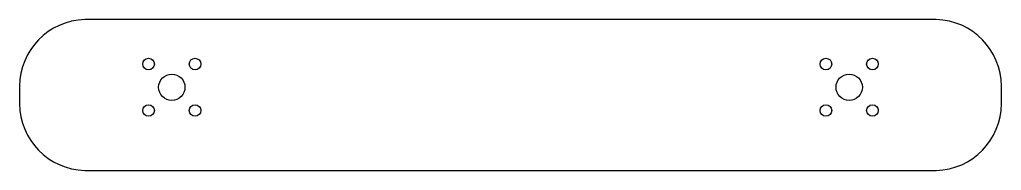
# Model space of a CAD drawing. Header units: millimetres. Extents: x -126 to 128, y -42 to -3.
import ezdxf

# ---------------------------------------------------------------- set-up
doc = ezdxf.new("R2010")
doc.units = ezdxf.units.MM

msp = doc.modelspace()

# ---------------------------------------------------------------- linework, layer by layer
msp.add_lwpolyline([(-108.76, -3, 0.406763), (-125.57, -20.25), (-125.57, -24.68), (-125.57, -24.75, 0.406763), (-108.76, -42), (111.24, -42, 0.406763), (128.06, -24.75), (128.06, -24.68), (128.06, -22.5), (128.06, -20.32), (128.06, -20.25, 0.406763), (111.24, -3)], format="xyb", close=True)
for centre, radius in [((-92.27, -14.49), 1.5), ((-80.25, -14.49), 1.5), ((82.73, -14.49), 1.5), ((94.75, -14.49), 1.5), ((-86.26, -20.5), 3.4), ((88.74, -20.5), 3.4), ((-92.27, -26.51), 1.5), ((-80.25, -26.51), 1.5), ((82.73, -26.51), 1.5), ((94.75, -26.51), 1.5)]:
    msp.add_circle(centre, radius)

doc.saveas('drawing.dxf')
